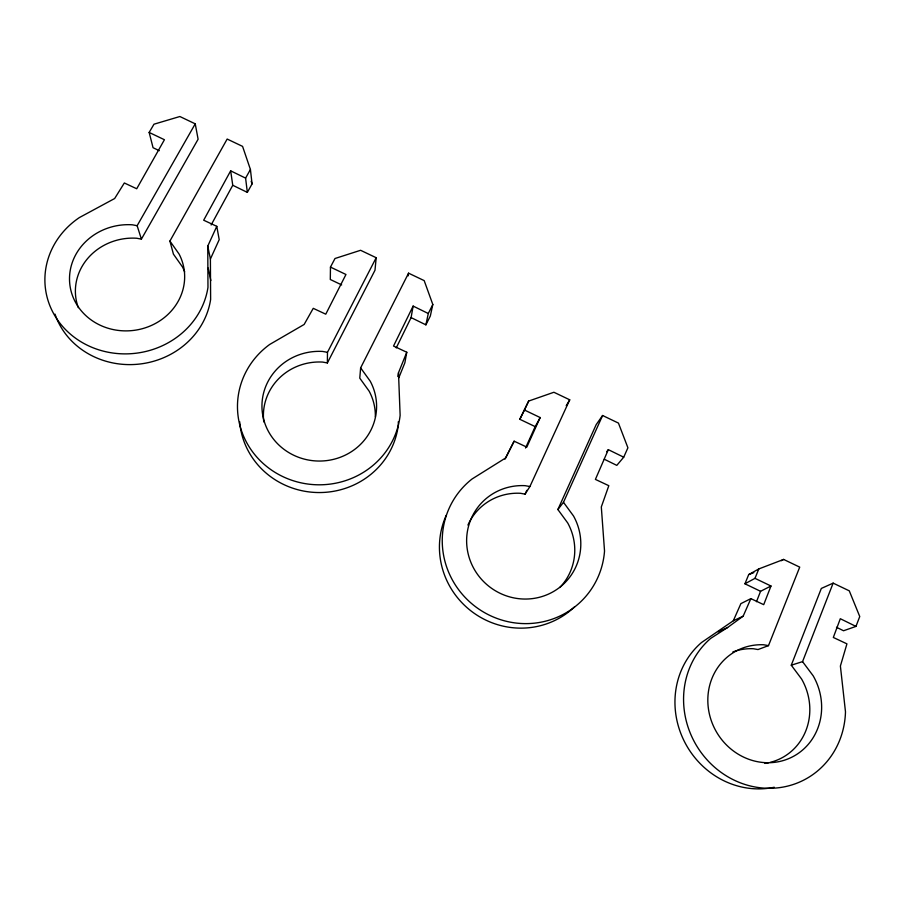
<?xml version="1.0" encoding="UTF-8"?>
<svg xmlns="http://www.w3.org/2000/svg" width="905" height="905" viewBox="0 0 905 905"><rect width="100%" height="100%" fill="white"/><g stroke="black" fill="none" stroke-linecap="round" stroke-linejoin="round"><path stroke-width="1.36" d="M263.785 421.911A55.986 53.666 1.2 0 1 322.678 362.079L327.372 362.95L327.474 352.328L376.186 257.721L360.586 250.289L335.008 258.502L330.461 267.088L330.302 279.487L341.66 284.917M230.662 170.83L232.755 185.265L247.348 192.392L245.594 178.127L230.662 170.83L203.682 220.209L216.781 226.329L207.765 246.092L207.969 287.371A82.038 75.488 -7 0 1 84.233 343.651A82.038 75.488 -7 0 1 79.357 217.585L114.652 198.523L124.336 182.98L136.712 188.76L164.427 139.732L149.155 132.435L153.986 124.2L179.869 116.519L195.242 123.838L198.105 139.234L141.395 239.124L136.712 238.241A56.302 51.924 -7.2 0 0 78.316 307.677M207.765 246.092L210.401 259.022L210.627 299.442A80.126 73.905 -7.3 0 1 137.899 364.229A80.126 73.905 -7.3 0 1 55.001 314.126M425.893 324.85L428.28 313.503L413.132 306.082L411.096 317.598L425.893 324.85L430.327 316.015L432.816 304.487L424.185 280.618L408.562 273.163L360.631 367.882L359.771 378.143L369.172 391.209A55.986 53.666 1.2 0 1 375.349 416.832M376.186 257.721L374.987 270.256L327.372 362.95M408.132 275.878L408.562 273.163M397.838 376.525L398.494 372.724L406.775 352.249L393.528 346.038L413.132 306.082M406.775 352.249L404.863 362.803L398.788 377.838M836.492 627.278L843.551 630.751L855.96 626.407L859.75 616.531L849.275 590.841L833.143 583.125L821.321 588.442L791.275 665.198L801.604 679.022A58.508 54.662 61 0 1 770.019 762.406M770.981 586.01L760.562 591.293L744.928 583.793L754.985 578.34L770.981 586.01L763.718 604.664L750.867 598.635L740.878 603.635L733.31 620.773L701.533 642.516A83.26 77.785 61 0 0 684.338 741.399A83.26 77.785 61 0 0 774.25 787.248M756.478 601.712L760.562 591.293M791.275 665.198L802.554 661.634L833.143 583.125M732.892 651.905A58.508 54.662 61 0 1 753.299 648.727L758.017 649.552L768.492 645.627L799.715 567.13L783.617 559.426L758.82 568.928L748.707 574.585L744.928 583.793M754.985 578.34L758.82 568.928M559.81 587.526A56.37 54.854 39.1 0 0 567.707 522.943L557.876 509.526L596.203 424.592L602.594 415.508L618.443 423.088L627.912 447.783L623.715 457.195L608.33 449.649L595.4 479.401L608.816 485.691L601.316 506.936L604.529 550.998A82.14 79.832 38.6 0 1 486.03 613.466A82.14 79.832 38.6 0 1 472.082 478.971L505.657 457.953L514.131 441.188L526.801 447.115L540.172 417.556L524.448 410.022L519.821 419.275L535.183 426.628L540.172 417.556M855.96 626.407L840.304 618.715L833.324 637.459L846.933 643.851L840.394 666.035L845.485 711.828A85.319 79.561 60.7 0 1 730.301 778.176A85.319 79.561 60.7 0 1 710.674 638.41L727.597 627.516L743.163 616.169L750.867 598.635M557.876 509.526L563.476 502.298L602.594 415.508M525.511 448.02L535.183 426.628M210.401 259.022L219.202 239.655L216.781 226.329M467.919 525.081A56.37 54.854 39.1 0 1 520.386 493.282L525.092 494.13L526.834 490.329M525.092 494.13L529.9 486.539L569.731 399.818L553.905 392.261L528.667 401.062L519.821 419.275M524.448 410.022L528.667 401.062M396.243 347.905L411.096 317.598M428.28 313.503L432.816 304.487M504.979 459.152L514.131 441.188M211.137 224.983L232.755 185.265M247.348 192.392L252.065 183.919L250.425 169.484L242.574 146.384L227.166 139.042L169.914 241.069L173.421 254.135L182.425 266.873A56.302 51.924 -7.2 0 1 184.654 271.828M245.594 178.127L250.425 169.484M141.395 239.124L137.141 225.707L195.242 123.838M566.213 405.712L569.731 399.818M606.689 451.742L608.33 449.649M623.715 457.195L616.803 465.374L604.28 459.231M781.241 560.727L783.617 559.426M733.31 620.773L743.163 616.169M718.095 631.871L727.597 627.516M748.707 574.585L753.808 572.627M768.492 645.627L763.673 644.767A59.945 55.906 60.6 0 0 708.92 711.783A59.945 55.906 60.6 0 0 785.551 759.827A59.945 55.906 60.6 0 0 813.165 675.797L802.554 661.634M529.9 486.539L525.081 485.668A57.716 56.087 38.6 0 0 467.297 549.448A57.716 56.087 38.6 0 0 542.31 596.452A57.716 56.087 38.6 0 0 573.544 516.02L563.476 502.298M327.474 352.328L322.666 351.445A57.32 54.854 1.6 0 0 262.348 412.556A57.32 54.854 1.6 0 0 336.027 458.688A57.32 54.854 1.6 0 0 370.258 381.243L360.631 367.882M137.141 225.707L132.345 224.802A57.649 53.033 -7 0 0 69.719 283.435A57.649 53.033 -7 0 0 142.13 328.753A57.649 53.033 -7 0 0 179.122 254.09L169.914 241.069M159.28 150.683L153.058 147.719L149.155 132.435M330.461 267.088L345.959 274.498L325.766 314.182L313.243 308.334L304.137 324.465L269.667 344.477A81.574 78.068 1.6 0 0 278.898 474.605A81.574 78.068 1.6 0 0 400.134 415.35L398.494 372.724M251.16 181.249L252.065 183.919M208.184 268.072L210.831 280.55M398.291 421.775L398.358 424.558A79.674 76.371 1.2 0 1 317.791 492.535A79.674 76.371 1.2 0 1 239.689 421.696M574.63 606.769A80.217 78.056 39.2 0 1 473.745 612.968A80.217 78.056 39.2 0 1 446.222 515.352M768.752 762.7A58.508 54.662 61 0 1 764.849 763.401"/></g></svg>
